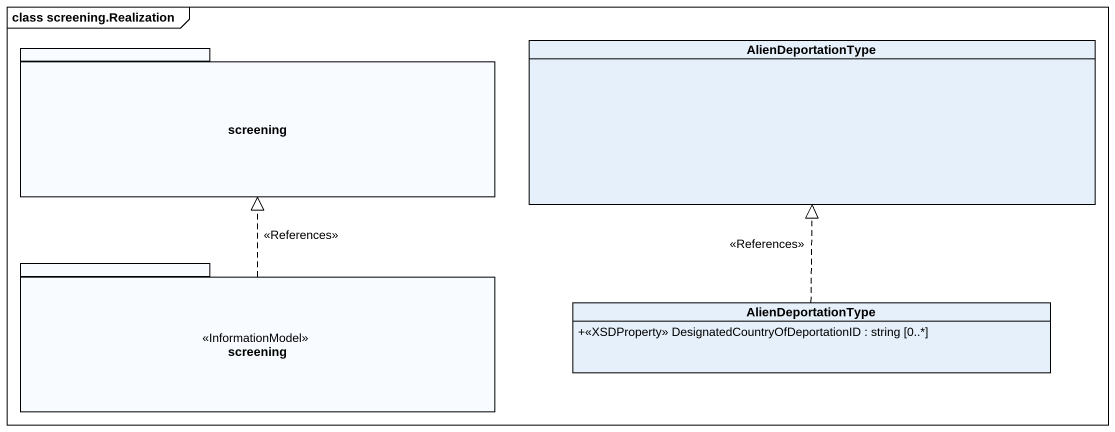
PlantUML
@startuml
mainframe class screening.Realization
hide circle
hide empty members
skinparam classAttributeIconSize 0
package screening {
}
class AlienDeportationType
package "screening" as screening_2 <<InformationModel>> {
}
class "AlienDeportationType" as AlienDeportationType_2 {
  +<<XSDProperty>> DesignatedCountryOfDeportationID : string [0..*]
}
screening_2 .up.|> screening : <<References>>
AlienDeportationType_2 .up.|> AlienDeportationType : <<References>>
@enduml
